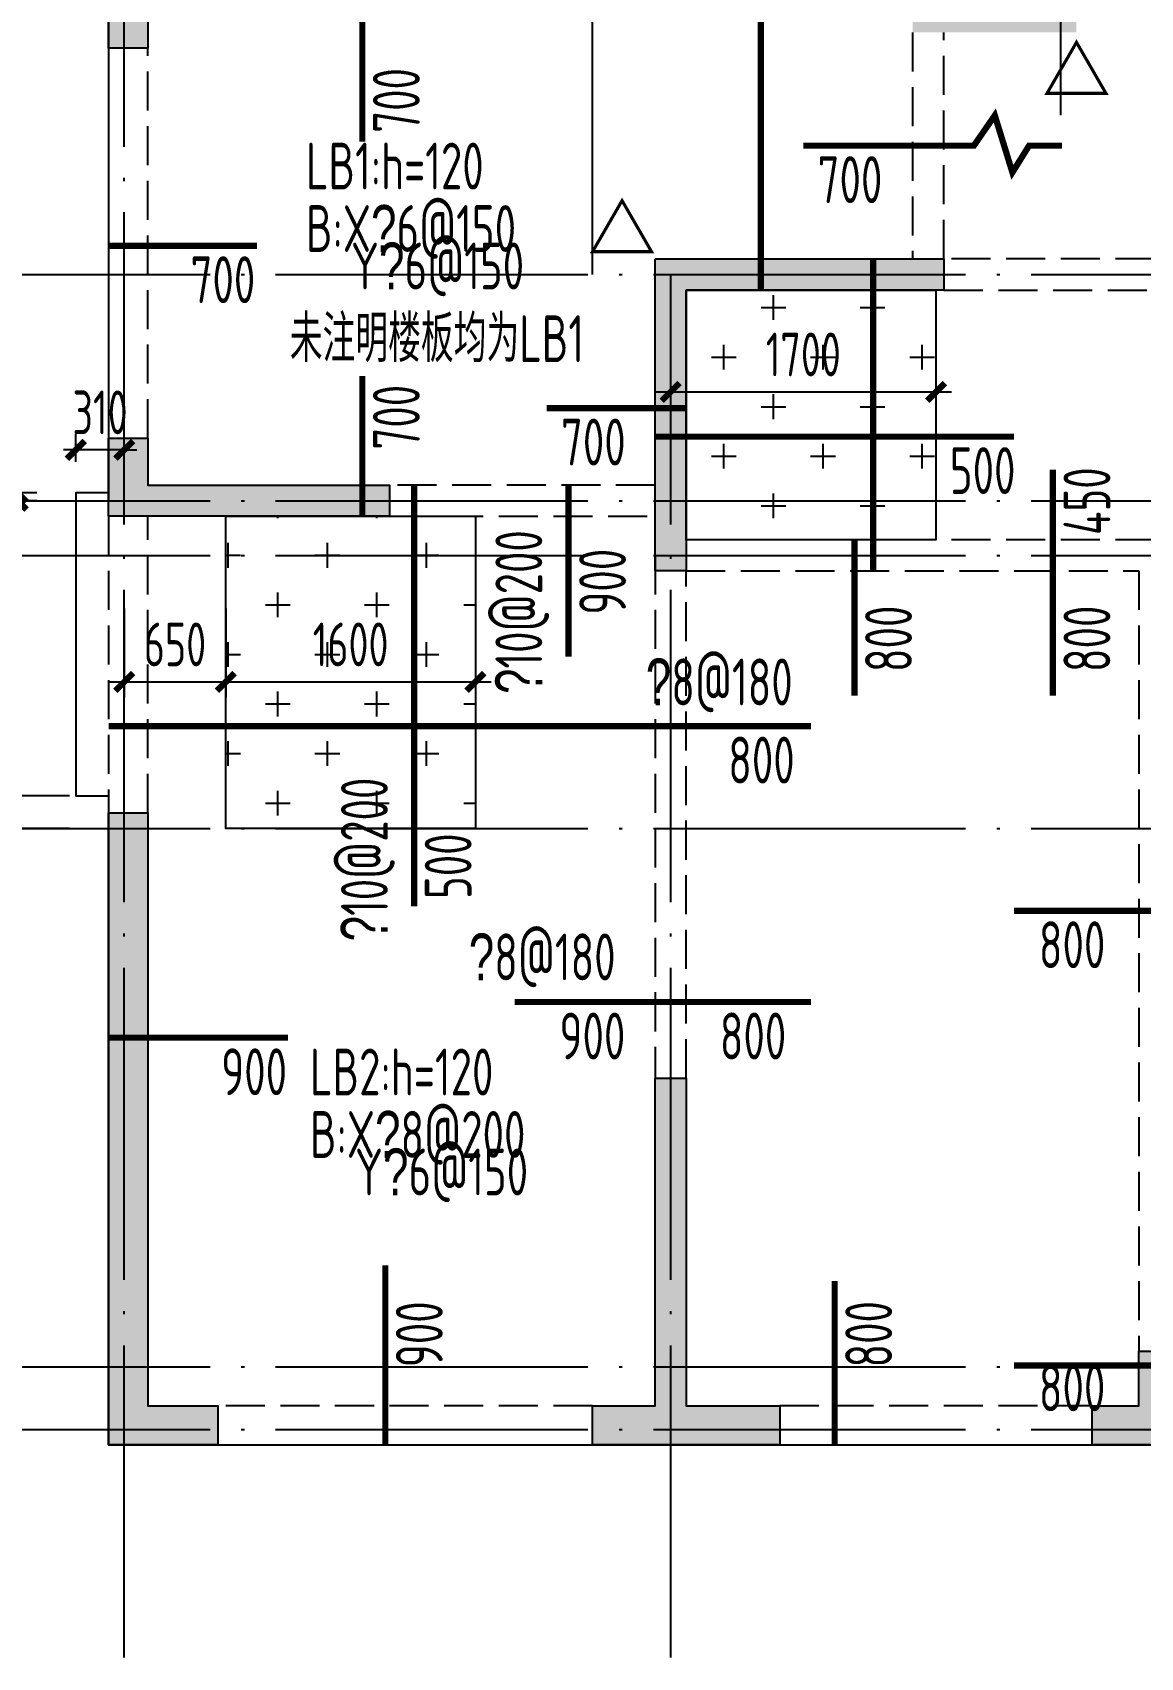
# Model space of a CAD drawing. Extents: x 154268 to 5133249, y -1832900 to 601179.
# Drawn here: x 268103 to 275201, y 580487 to 590899 of the extents above; entities that cross this region are included whole.
import ezdxf
from ezdxf.enums import TextEntityAlignment as Align

# ---------------------------------------------------------------- set-up
doc = ezdxf.new("R2010")
doc.units = 0
doc.header["$LTSCALE"] = 1000
doc.linetypes.add('DASH', pattern=[0.35, 0.25, -0.1])
doc.linetypes.add('DOTE', pattern=[2.42, 2, -0.2, 0.02, -0.2])
for name, color, linetype in [('A-ANNO-AXIS', 94, 'Continuous'), ('A-ANNO-DOTE', 15, 'DOTE'), ('DIM', 3, 'Continuous'), ('FLOOR_NUM', 7, 'Continuous'), ('HATCH', 254, 'Continuous'), ('S-BASE-SING-实线', 7, 'Continuous'), ('S-BEAM-实线', 4, 'Continuous'), ('S-FLOOR-UP-文字', 7, 'Continuous'), ('S-FLOOR-UP-标注', 3, 'Continuous'), ('S-FLOOR-UP-钢筋', 13, 'Continuous'), ('S-WALL-砼墙', 60, 'Continuous'), ('WCOL', 7, 'Continuous'), ('卫生间边线', 2, 'Continuous')]:
    doc.layers.add(name, color=color, linetype=linetype)
doc.styles.add('TSSD_Dimension', font='tssdeng.shx', dxfattribs={"width": 0.7, "bigfont": 'Hztxt.shx'})
doc.styles.add('TSSD_Label', font='tssdeng.shx', dxfattribs={"width": 0.7, "bigfont": 'hztxt.shx'})
doc.styles.add('tssd_rein', font='tssdeng.shx', dxfattribs={"width": 0.7, "bigfont": 'hztxt.shx'})
doc.dimstyles.get("Standard").update_dxf_attribs({"dimtxt": 300, "dimasz": 100, "dimexe": 100, "dimexo": 250, "dimgap": 100, "dimtad": 1, "dimdec": 0, "dimzin": 0, "dimdsep": 46, "dimtxsty": 'TSSD_Dimension', "dimblk": 'ARCHTICK', "dimblk1": 'ARCHTICK', "dimblk2": 'ARCHTICK', "dimcen": 0, "dimdle": 100, "dimclrt": 7, "dimadec": 0, "dimazin": 0, "dimtfac": 1, "dimtdec": 0, "dimtix": 1, "dimtmove": 2, "dimatfit": 3, "dimfxl": 1, "dimtolj": 1, "dimtzin": 0, "dimarcsym": 0})
doc.dimstyles.new('TSSD_100_100$0', dxfattribs={"dimtxt": 280, "dimasz": 80, "dimexe": 100, "dimexo": 250, "dimgap": 100, "dimtad": 1, "dimdec": 0, "dimzin": 0, "dimdsep": 46, "dimtxsty": 'TSSD_Dimension', "dimblk": 'ARCHTICK', "dimcen": 0, "dimdle": 100, "dimclrd": 3, "dimclre": 3, "dimclrt": 7, "dimadec": 0, "dimazin": 0, "dimtfac": 1, "dimtdec": 0, "dimtix": 1, "dimtmove": 2, "dimatfit": 3, "dimldrblk": 'ARCHTICK', "dimfxl": 100, "dimtolj": 1, "dimtzin": 0, "dimarcsym": 0})
pattern_1 = [(0, (-4095395.14, 1870566.54), (317.5, 317.5), [158.75, -476.25]), (90, (-4095315.76, 1870487.16), (-317.5, 317.5), [158.75, -476.25])]

# ---------------------------------------------------------------- blocks, each defined once
blk = doc.blocks.new('T4zw1')
at = {"layer": 'A-ANNO-DOTE'}
for p, q in [((1555857, -2354199), (1555857, -2338823)), ((1558857, -2345337), (1558857, -2338823)), ((1561857, -2344316), (1561857, -2338823)), ((1554406, -2345337), (1601542, -2345337)), ((1559357, -2354199), (1559357, -2345337)), ((1554406, -2346787), (1601542, -2346787)), ((1554406, -2347137), (1601542, -2347137)), ((1554406, -2348887), (1601542, -2348887)), ((1554406, -2352337), (1601542, -2352337)), ((1554406, -2352737), (1601542, -2352737))]:
    blk.add_line(p, q, dxfattribs=at)
blk = doc.blocks.new('*D4869')
at = {"layer": 'Defpoints', "color": 0, "transparency": 16777216}
for p in [(150, 2509), (1050, 2509), (1050, 2209)]:
    blk.add_point(p, dxfattribs=at)
at = {"layer": 'S-FLOOR-UP-标注', "color": 3, "transparency": 16777216, "insert": (832, 2291), "char_height": 300, "attachment_point": 5, "style": 'TSSD_Dimension'}
blk.add_mtext('\\A1;900', dxfattribs=at)
blk = doc.blocks.new('_None')
blk = doc.blocks.new('*D4870')
at = {"layer": 'Defpoints', "color": 0, "transparency": 16777216}
for p in [(1673, 1050), (1973, 1050), (1673, 150)]:
    blk.add_point(p, dxfattribs=at)
at = {"layer": 'S-FLOOR-UP-文字', "color": 3, "transparency": 16777216, "insert": (1890, 609), "char_height": 300, "attachment_point": 5, "rotation": 90, "style": 'TSSD_Dimension'}
blk.add_mtext('\\A1;900', dxfattribs=at)
blk = doc.blocks.new('*D4871')
at = {"layer": 'Defpoints', "color": 0, "transparency": 16777216}
for p in [(4551, 950), (4851, 950), (4551, 150)]:
    blk.add_point(p, dxfattribs=at)
at = {"layer": 'S-FLOOR-UP-标注', "color": 3, "transparency": 16777216, "insert": (4769, 609), "char_height": 300, "attachment_point": 5, "rotation": 90, "style": 'TSSD_Dimension'}
blk.add_mtext('\\A1;800', dxfattribs=at)
blk = doc.blocks.new('*D4873')
at = {"layer": 'Defpoints', "color": 0, "transparency": 16777216}
for p in [(150, 7583), (850, 7583), (850, 7283)]:
    blk.add_point(p, dxfattribs=at)
at = {"layer": 'S-FLOOR-UP-标注', "color": 3, "transparency": 16777216, "insert": (632, 7366), "char_height": 300, "attachment_point": 5, "style": 'TSSD_Dimension'}
blk.add_mtext('\\A1;700', dxfattribs=at)
blk = doc.blocks.new('*D4850')
at = {"layer": 'Defpoints', "color": 0, "transparency": 16777216}
for p in [(1525, 8950), (1525, 8250), (1825, 8250)]:
    blk.add_point(p, dxfattribs=at)
at = {"layer": 'S-FLOOR-UP-标注', "color": 3, "transparency": 16777216, "insert": (1743, 8515), "char_height": 300, "attachment_point": 5, "rotation": 90, "style": 'TSSD_Dimension'}
blk.add_mtext('\\A1;700', dxfattribs=at)
blk = doc.blocks.new('*D4851')
at = {"layer": 'Defpoints', "color": 0, "transparency": 16777216}
for p in [(1857, 3850), (2157, 3850), (1857, 3350)]:
    blk.add_point(p, dxfattribs=at)
at = {"layer": 'S-FLOOR-UP-标注', "color": 3, "transparency": 16777216, "insert": (2075, 3608), "char_height": 300, "attachment_point": 5, "rotation": 90, "style": 'TSSD_Dimension'}
blk.add_mtext('\\A1;500', dxfattribs=at)
blk = doc.blocks.new('*D4852')
at = {"layer": 'Defpoints', "color": 0, "transparency": 16777216}
for p in [(1525, 6750), (1825, 6750), (1525, 6050)]:
    blk.add_point(p, dxfattribs=at)
at = {"layer": 'S-FLOOR-UP-标注', "color": 3, "transparency": 16777216, "insert": (1743, 6485), "char_height": 300, "attachment_point": 5, "rotation": 90, "style": 'TSSD_Dimension'}
blk.add_mtext('\\A1;700', dxfattribs=at)
blk = doc.blocks.new('*D4853')
at = {"layer": 'Defpoints', "color": 0, "transparency": 16777216}
for p in [(2500, 2738), (3400, 2738), (2500, 2438)]:
    blk.add_point(p, dxfattribs=at)
at = {"layer": 'S-FLOOR-UP-标注', "color": 3, "transparency": 16777216, "insert": (2999, 2520), "char_height": 300, "attachment_point": 5, "style": 'TSSD_Dimension'}
blk.add_mtext('\\A1;900', dxfattribs=at)
blk = doc.blocks.new('*D4854')
at = {"layer": 'Defpoints', "color": 0, "transparency": 16777216}
for p in [(3600, 2738), (4400, 2738), (3600, 2438)]:
    blk.add_point(p, dxfattribs=at)
at = {"layer": 'S-FLOOR-UP-标注', "color": 3, "transparency": 16777216, "insert": (4028, 2520), "char_height": 300, "attachment_point": 5, "style": 'TSSD_Dimension'}
blk.add_mtext('\\A1;800', dxfattribs=at)
blk = doc.blocks.new('*D4856')
at = {"layer": 'Defpoints', "color": 0, "transparency": 16777216}
for p in [(5700, 3322), (6500, 3322), (6500, 3022)]:
    blk.add_point(p, dxfattribs=at)
at = {"layer": 'S-FLOOR-UP-标注', "color": 3, "transparency": 16777216, "insert": (6072, 3105), "char_height": 300, "attachment_point": 5, "style": 'TSSD_Dimension'}
blk.add_mtext('\\A1;800', dxfattribs=at)
blk = doc.blocks.new('*D4860')
at = {"layer": 'Defpoints', "color": 0, "transparency": 16777216}
for p in [(4350, 8225), (5050, 8225), (4350, 7925)]:
    blk.add_point(p, dxfattribs=at)
at = {"layer": 'S-FLOOR-UP-标注', "color": 3, "transparency": 16777216, "insert": (4649, 8007), "char_height": 300, "attachment_point": 5, "style": 'TSSD_Dimension'}
blk.add_mtext('\\A1;700', dxfattribs=at)
blk = doc.blocks.new('*D4959')
at = {"layer": 'Defpoints', "color": 0, "transparency": 16777216}
for p in [(5700, 484), (6500, 484), (6500, 184)]:
    blk.add_point(p, dxfattribs=at)
at = {"layer": 'S-FLOOR-UP-标注', "color": 3, "transparency": 16777216, "insert": (6072, 266), "char_height": 300, "attachment_point": 5, "style": 'TSSD_Dimension'}
blk.add_mtext('\\A1;800', dxfattribs=at)
blk = doc.blocks.new('*D4965')
at = {"layer": 'Defpoints', "color": 0, "transparency": 16777216}
for p in [(3600, 4506), (4400, 4506), (4400, 4206)]:
    blk.add_point(p, dxfattribs=at)
at = {"layer": 'S-FLOOR-UP-标注', "color": 3, "transparency": 16777216, "insert": (4082, 4288), "char_height": 300, "attachment_point": 5, "style": 'TSSD_Dimension'}
blk.add_mtext('\\A1;800', dxfattribs=at)
blk = doc.blocks.new('*D4966')
at = {"layer": 'Defpoints', "color": 0, "transparency": 16777216}
for p in [(2846, 5850), (3146, 5850), (2846, 4950)]:
    blk.add_point(p, dxfattribs=at)
at = {"layer": 'S-FLOOR-UP-标注', "color": 3, "transparency": 16777216, "insert": (3064, 5431), "char_height": 300, "attachment_point": 5, "rotation": 90, "style": 'TSSD_Dimension'}
blk.add_mtext('\\A1;900', dxfattribs=at)
blk = doc.blocks.new('*D4914')
at = {"layer": 'Defpoints', "color": 0, "transparency": 16777216}
for p in [(2706, 6544), (3406, 6544), (2706, 6244)]:
    blk.add_point(p, dxfattribs=at)
at = {"layer": 'S-FLOOR-UP-标注', "color": 3, "transparency": 16777216, "insert": (3005, 6326), "char_height": 300, "attachment_point": 5, "style": 'TSSD_Dimension'}
blk.add_mtext('\\A1;700', dxfattribs=at)
blk = doc.blocks.new('*D4916')
at = {"layer": 'Defpoints', "color": 0, "transparency": 16777216}
for p in [(5200, 6360), (5700, 6360), (5200, 6060)]:
    blk.add_point(p, dxfattribs=at)
at = {"layer": 'S-FLOOR-UP-标注', "color": 3, "transparency": 16777216, "insert": (5499, 6143), "char_height": 300, "attachment_point": 5, "style": 'TSSD_Dimension'}
blk.add_mtext('\\A1;500', dxfattribs=at)
blk = doc.blocks.new('*D4920')
at = {"layer": 'Defpoints', "color": 0, "transparency": 16777216}
for p in [(5949, 5500), (5949, 4700), (6249, 4700)]:
    blk.add_point(p, dxfattribs=at)
at = {"layer": 'S-FLOOR-UP-标注', "color": 3, "transparency": 16777216, "insert": (6167, 5065), "char_height": 300, "attachment_point": 5, "rotation": 90, "style": 'TSSD_Dimension'}
blk.add_mtext('\\A1;800', dxfattribs=at)
blk = doc.blocks.new('*D4921')
at = {"layer": 'Defpoints', "color": 0, "transparency": 16777216}
for p in [(5949, 6150), (5949, 5700), (6249, 5700)]:
    blk.add_point(p, dxfattribs=at)
at = {"layer": 'S-FLOOR-UP-标注', "color": 3, "transparency": 16777216, "insert": (6167, 5947), "char_height": 300, "attachment_point": 5, "rotation": 90, "style": 'TSSD_Dimension'}
blk.add_mtext('\\A1;450', dxfattribs=at)
blk = doc.blocks.new('*D4925')
at = {"layer": 'Defpoints', "color": 0, "transparency": 16777216}
for p in [(4679, 5500), (4679, 4700), (4979, 4700)]:
    blk.add_point(p, dxfattribs=at)
at = {"layer": 'S-FLOOR-UP-标注', "color": 3, "transparency": 16777216, "insert": (4896, 5065), "char_height": 300, "attachment_point": 5, "rotation": 90, "style": 'TSSD_Dimension'}
blk.add_mtext('\\A1;800', dxfattribs=at)
blk = doc.blocks.new('T4sbzpm1')
at = {"layer": 'S-BEAM-实线', "linetype": 'DASH'}
for p, q in [((5150, 9050), (5150, 7600)), ((5350, 7600), (5350, 9050)), ((0, 8950), (0, 6450)), ((250, 6450), (250, 8950)), ((8800, 7600), (5350, 7600)), ((5350, 7400), (8800, 7400)), ((3500, 6150), (1800, 6150)), ((0, 5950), (0, 4050)), ((250, 4050), (250, 5950)), ((1800, 5950), (3500, 5950)), ((8800, 5800), (3700, 5800)), ((3500, 5700), (3500, 2350)), ((3700, 5600), (6600, 5600)), ((3700, 2350), (3700, 5600)), ((6600, 5600), (6600, 600)), ((3100, 250), (700, 250)), ((6300, 250), (4300, 250)), ((700, 0), (3100, 0)), ((4300, 0), (6300, 0))]:
    blk.add_line(p, q, dxfattribs=at)
at = {"layer": 'S-WALL-砼墙'}
for points in [[(0, 12550), (1000, 12550), (1000, 12300), (250, 12300), (250, 8950), (0, 8950)], [(3500, 7600), (5350, 7600), (5350, 7400), (3700, 7400), (3700, 5600), (3500, 5600)], [(0, 6450), (250, 6450), (250, 6150), (1800, 6150), (1800, 5950), (0, 5950)], [(0, 4050), (250, 4050), (250, 250), (700, 250), (700, 0), (0, 0)], [(3500, 2350), (3700, 2350), (3700, 250), (4300, 250), (4300, 0), (3100, 0), (3100, 250), (3500, 250)], [(6300, 0), (6300, 250), (6600, 250), (6600, 600), (7100, 600), (7100, 400), (6800, 400), (6800, 0)]]:
    blk.add_lwpolyline(points, close=True, dxfattribs=at)
blk = doc.blocks.new('_ArchTick')
at = {"color": 0, "linetype": 'ByBlock', "const_width": 0.5}
blk.add_lwpolyline([(-0.71, -0.71), (0.71, 0.71)], dxfattribs=at)
blk = doc.blocks.new('*D377')
at = {"layer": 'Defpoints', "color": 0, "transparency": 16777216}
for p in [(5200, -5703), (3500, -5851), (5200, -5851)]:
    blk.add_point(p, dxfattribs=at)
at = {"layer": 'DIM', "color": 3, "lineweight": -2, "transparency": 16777216}
for p, q in [((3500, -5601), (3500, -5603)), ((5200, -5601), (5200, -5603)), ((3400, -5703), (5300, -5703))]:
    blk.add_line(p, q, dxfattribs=at)
at = {"layer": 'DIM', "color": 3, "lineweight": -2, "transparency": 16777216, "xscale": 80, "yscale": 80, "zscale": 80, "rotation": 180}
blk.add_blockref('_ArchTick', (3500, -5703), dxfattribs=at)
at = {"layer": 'DIM', "color": 3, "lineweight": -2, "transparency": 16777216, "xscale": 80, "yscale": 80, "zscale": 80}
blk.add_blockref('_ArchTick', (5200, -5703), dxfattribs=at)
at = {"layer": 'DIM', "color": 7, "transparency": 16777216, "insert": (4350, -5463), "char_height": 280, "attachment_point": 5, "style": 'TSSD_Dimension'}
blk.add_mtext('\\A1;1700', dxfattribs=at)
blk = doc.blocks.new('*D386')
at = {"layer": 'Defpoints', "color": 0, "transparency": 16777216}
for p in [(0, -6841), (650, -6841), (650, -7561)]:
    blk.add_point(p, dxfattribs=at)
at = {"layer": 'DIM', "color": 3, "lineweight": -2, "transparency": 16777216}
for p, q in [((0, -7091), (0, -7661)), ((650, -7091), (650, -7661)), ((-100, -7561), (750, -7561))]:
    blk.add_line(p, q, dxfattribs=at)
at = {"layer": 'DIM', "color": 3, "lineweight": -2, "transparency": 16777216, "xscale": 80, "yscale": 80, "zscale": 80, "rotation": 180}
blk.add_blockref('_ArchTick', (0, -7561), dxfattribs=at)
at = {"layer": 'DIM', "color": 3, "lineweight": -2, "transparency": 16777216, "xscale": 80, "yscale": 80, "zscale": 80}
blk.add_blockref('_ArchTick', (650, -7561), dxfattribs=at)
at = {"layer": 'DIM', "color": 7, "transparency": 16777216, "insert": (325, -7321), "char_height": 280, "attachment_point": 5, "style": 'TSSD_Dimension'}
blk.add_mtext('\\A1;650', dxfattribs=at)
blk = doc.blocks.new('*D387')
at = {"layer": 'Defpoints', "color": 0, "transparency": 16777216}
for p in [(650, -6841), (2250, -6841), (2250, -7561)]:
    blk.add_point(p, dxfattribs=at)
at = {"layer": 'DIM', "color": 3, "lineweight": -2, "transparency": 16777216}
for p, q in [((650, -7091), (650, -7661)), ((2250, -7091), (2250, -7661)), ((550, -7561), (2350, -7561))]:
    blk.add_line(p, q, dxfattribs=at)
at = {"layer": 'DIM', "color": 3, "lineweight": -2, "transparency": 16777216, "xscale": 80, "yscale": 80, "zscale": 80, "rotation": 180}
blk.add_blockref('_ArchTick', (650, -7561), dxfattribs=at)
at = {"layer": 'DIM', "color": 3, "lineweight": -2, "transparency": 16777216, "xscale": 80, "yscale": 80, "zscale": 80}
blk.add_blockref('_ArchTick', (2250, -7561), dxfattribs=at)
at = {"layer": 'DIM', "color": 7, "transparency": 16777216, "insert": (1450, -7321), "char_height": 280, "attachment_point": 5, "style": 'TSSD_Dimension'}
blk.add_mtext('\\A1;1600', dxfattribs=at)
blk = doc.blocks.new('*D4744')
at = {"layer": 'Defpoints', "color": 0, "transparency": 16777216}
for p in [(-652, 4160), (0, 4160), (0, 3950)]:
    blk.add_point(p, dxfattribs=at)
at = {"layer": 'DIM', "color": 3, "lineweight": -2, "transparency": 16777216}
for p, q in [((-652, 4160), (-652, 4240)), ((-250, 4160), (-752, 4160)), ((-652, 3950), (-652, 4160)), ((-250, 3950), (-752, 3950)), ((-652, 3950), (-652, 3870))]:
    blk.add_line(p, q, dxfattribs=at)
at = {"layer": 'DIM', "color": 3, "lineweight": -2, "transparency": 16777216, "xscale": 80, "yscale": 80, "zscale": 80}
for p, rotation in [((-652, 4160), 270), ((-652, 3950), 90)]:
    blk.add_blockref('_ArchTick', p, dxfattribs=dict(at, rotation=rotation))
at = {"layer": 'DIM', "color": 7, "transparency": 16777216, "insert": (-892, 4055), "char_height": 280, "attachment_point": 5, "rotation": 90, "style": 'TSSD_Dimension'}
blk.add_mtext('\\A1;210', dxfattribs=at)
blk = doc.blocks.new('*D4745')
at = {"layer": 'Defpoints', "color": 0, "transparency": 16777216}
for p in [(-583, 6050), (-210, 6100), (-210, 6050)]:
    blk.add_point(p, dxfattribs=at)
at = {"layer": 'DIM', "color": 3, "lineweight": -2, "transparency": 16777216}
for p, q in [((-583, 6100), (-583, 6180)), ((-460, 6100), (-683, 6100)), ((-460, 6050), (-683, 6050)), ((-583, 6100), (-583, 6050)), ((-583, 6050), (-583, 5970))]:
    blk.add_line(p, q, dxfattribs=at)
at = {"layer": 'DIM', "color": 3, "lineweight": -2, "transparency": 16777216, "xscale": 80, "yscale": 80, "zscale": 80}
for p, rotation in [((-583, 6100), 270), ((-583, 6050), 90)]:
    blk.add_blockref('_ArchTick', p, dxfattribs=dict(at, rotation=rotation))
at = {"layer": 'DIM', "color": 7, "transparency": 16777216, "insert": (-823, 6075), "char_height": 280, "attachment_point": 5, "rotation": 90, "style": 'TSSD_Dimension'}
blk.add_mtext('\\A1;50', dxfattribs=at)
blk = doc.blocks.new('*D4746')
at = {"layer": 'Defpoints', "color": 0, "transparency": 16777216}
for p in [(-210, 6376), (-210, 6050), (100, 6050)]:
    blk.add_point(p, dxfattribs=at)
at = {"layer": 'DIM', "color": 3, "lineweight": -2, "transparency": 16777216}
for p, q in [((-210, 6300), (-210, 6476)), ((100, 6300), (100, 6476)), ((-210, 6376), (-290, 6376)), ((100, 6376), (-210, 6376)), ((100, 6376), (180, 6376))]:
    blk.add_line(p, q, dxfattribs=at)
at = {"layer": 'DIM', "color": 3, "lineweight": -2, "transparency": 16777216, "xscale": 80, "yscale": 80, "zscale": 80}
blk.add_blockref('_ArchTick', (-210, 6376), dxfattribs=at)
at = {"layer": 'DIM', "color": 3, "lineweight": -2, "transparency": 16777216, "xscale": 80, "yscale": 80, "zscale": 80, "rotation": 180}
blk.add_blockref('_ArchTick', (100, 6376), dxfattribs=at)
at = {"layer": 'DIM', "color": 7, "transparency": 16777216, "insert": (-55, 6616), "char_height": 280, "attachment_point": 5, "style": 'TSSD_Dimension'}
blk.add_mtext('\\A1;310', dxfattribs=at)
blk = doc.blocks.new('T4sbzbj')
at = {"layer": 'S-FLOOR-UP-钢筋', "color": 1, "const_width": 40}
for points in [[(1525, 8250.1), (1525, 9899.9)], [(4078.6, 7300), (4078.6, 9899.9)], [(4350.1, 8225), (5442.7, 8225), (5576.7, 8418.7), (5689.4, 8053.4), (5796.2, 8225), (6007.5, 8225)], [(849.9, 7583.4), (-100, 7583.4)], [(4798.1, 7500), (4798.1, 5500)], [(1525, 6749.9), (1525, 5850)], [(2705.8, 6543.6), (3600, 6543.6)], [(3400, 6360.4), (5700, 6360.4)], [(5949.1, 4700.1), (5949.1, 6149.9)], [(1856.7, 6050), (1856.7, 3350.1)], [(2845.9, 6050), (2845.9, 4950.1)], [(4678.6, 4700.1), (4678.6, 5700)], [(4399.9, 4505.8), (-100, 4505.8)], [(7399.9, 3322.4), (5700.1, 3322.4)], [(2500.1, 2737.8), (4399.9, 2737.8)], [(1049.9, 2509.3), (-100, 2509.3)], [(1672.6, 1049.9), (1672.6, -100)], [(4550.8, 949.9), (4550.8, -100)], [(6700, 408.2), (5700.1, 408.2)]]:
    blk.add_lwpolyline(points, dxfattribs=at)
at = {"layer": 'S-WALL-砼墙', "linetype": 'Continuous', "const_width": 20}
for points in [[(6100, 8887), (5911.1, 8559.9), (6288.9, 8559.9)], [(3188.9, 7872.8), (3000, 7545.7), (3377.8, 7545.7)]]:
    blk.add_lwpolyline(points, close=True, dxfattribs=at)
at = {"layer": 'S-FLOOR-UP-文字', "color": 7, "width": 0.7}
for s, style, p in [('LB1:h=120', 'TSSD_Label', (1164, 7944.2)), ('B:X\ue53a6@150', 'TSSD_Label', (1164, 7544.2)), ('未注明楼板均为LB1', 'tssd_rein', (1060.5, 6838.1)), ('LB2:h=120', 'TSSD_Label', (1189.7, 2139.5)), ('B:X\ue53a8@200', 'TSSD_Label', (1189.7, 1739.5))]:
    blk.add_text(s, height=300, dxfattribs=dict(at, style=style)).set_placement(p)
at = {"layer": 'S-FLOOR-UP-文字', "color": 7, "style": 'TSSD_Label', "width": 0.7}
for s, p in [('Y\ue53a6@150', (1452, 7214)), ('\ue53a8@180', (3341.1, 4548.4)), ('\ue53a8@180', (2206.7, 2786.7)), ('Y\ue53a6@150', (1477.7, 1409.3))]:
    blk.add_text(s, height=300, dxfattribs=at).set_placement(p, align=Align.BOTTOM_LEFT)
for p in [(2767.6, 4711.3), (1778.4, 3126.2)]:
    blk.add_text('\ue53a10@200', height=300, rotation=90, dxfattribs=at).set_placement(p, align=Align.BOTTOM_LEFT)
at = {"layer": 'S-FLOOR-UP-文字', "color": 7}
dim = blk.add_linear_dim(base=(1972.6, 1049.9), p1=(1672.6, 150), p2=(1672.6, 1049.9), angle=270, dimstyle='Standard', override={"dimexe": 150, "dimexo": 120, "dimgap": 60, "dimblk1": 'None', "dimblk2": 'None', "dimsah": 1, "dimse1": 1, "dimse2": 1, "dimsd1": 1, "dimsd2": 1, "dimclrd": 256, "dimclre": 256, "dimclrt": 3}, dxfattribs=at)
dim.commit()
dim.dimension.update_dxf_attribs({"geometry": '*D4870', "text_midpoint": (1890.4, 609.4), "dimtype": 128})
at = {"layer": 'S-FLOOR-UP-标注'}
for base, p1, p2, angle, picture, middle in [((1825, 8250.1), (1525, 8950), (1525, 8250.1), 90, '*D4850', (1742.8, 8515.5)), ((849.9, 7283.4), (150, 7583.4), (849.9, 7583.4), 180, '*D4873', (632.5, 7365.5)), ((1825, 6749.9), (1525, 6050), (1525, 6749.9), 270, '*D4852', (1742.8, 6484.5)), ((6249.1, 5700), (5949.1, 6149.9), (5949.1, 5700), 90, '*D4921', (6166.9, 5946.9)), ((3145.9, 5850), (2845.9, 4950.1), (2845.9, 5850), 270, '*D4966', (3063.8, 5430.8)), ((4978.6, 4700.1), (4678.6, 5500), (4678.6, 4700.1), 90, '*D4925', (4896.4, 5065.5)), ((6249.1, 4700.1), (5949.1, 5500), (5949.1, 4700.1), 90, '*D4920', (6166.9, 5065.5)), ((4399.9, 4205.8), (3600, 4505.8), (4399.9, 4505.8), 180, '*D4965', (4082.5, 4287.9)), ((2156.7, 3850), (1856.7, 3350.1), (1856.7, 3850), 270, '*D4851', (2074.6, 3607.8)), ((6500, 3022.4), (5700.1, 3322.4), (6500, 3322.4), 180, '*D4856', (6071.7, 3104.6)), ((1049.9, 2209.3), (150, 2509.3), (1049.9, 2509.3), 180, '*D4869', (832.5, 2291.4)), ((4850.8, 949.9), (4550.8, 150), (4550.8, 949.9), 270, '*D4871', (4768.7, 609.4)), ((6500, 184.2), (5700.1, 484.2), (6500, 484.2), 180, '*D4959', (6071.7, 266.3))]:
    dim = blk.add_linear_dim(base=base, p1=p1, p2=p2, angle=angle, dimstyle='Standard', override={"dimexe": 150, "dimexo": 120, "dimgap": 60, "dimblk1": 'None', "dimblk2": 'None', "dimsah": 1, "dimse1": 1, "dimse2": 1, "dimsd1": 1, "dimsd2": 1, "dimclrd": 256, "dimclre": 256, "dimclrt": 3}, dxfattribs=at)
    dim.commit()
    dim.dimension.update_dxf_attribs({"geometry": picture, "text_midpoint": middle, "dimtype": 128})
for base, p1, p2, picture, middle in [((4350.1, 7925), (5050, 8225), (4350.1, 8225), '*D4860', (4649.4, 8007.2)), ((2705.8, 6243.6), (3405.7, 6543.6), (2705.8, 6543.6), '*D4914', (3005.1, 6325.8)), ((5200, 6060.4), (5700, 6360.4), (5200, 6360.4), '*D4916', (5499.3, 6142.6)), ((2500.1, 2437.8), (3400, 2737.8), (2500.1, 2737.8), '*D4853', (2999.4, 2519.9)), ((3600, 2437.8), (4399.9, 2737.8), (3600, 2737.8), '*D4854', (4028.3, 2519.9))]:
    dim = blk.add_linear_dim(base=base, p1=p1, p2=p2, dimstyle='Standard', override={"dimexe": 150, "dimexo": 120, "dimgap": 60, "dimblk1": 'None', "dimblk2": 'None', "dimsah": 1, "dimse1": 1, "dimse2": 1, "dimsd1": 1, "dimsd2": 1, "dimclrd": 256, "dimclre": 256, "dimclrt": 3}, dxfattribs=at)
    dim.commit()
    dim.dimension.update_dxf_attribs({"geometry": picture, "text_midpoint": middle, "dimtype": 128})
blk = doc.blocks.new('2t4wsj1')
at = {"layer": '卫生间边线'}
h = blk.add_hatch(dxfattribs=at)
h.set_pattern_fill('CROSS', color=253, scale=50)
h.set_pattern_definition(pattern_1)
h.paths.add_polyline_path([(3600, -5050), (5200, -5050), (5200, -6650), (3600, -6650)])
h = blk.add_hatch(dxfattribs=at)
h.set_pattern_fill('CROSS', color=253, scale=50)
h.set_pattern_definition(pattern_1)
h.paths.add_polyline_path([(650, -6500), (2250, -6500), (2250, -8500), (650, -8500)])
for points in [[(3600, -5050), (5200, -5050), (5200, -6650), (3600, -6650)], [(650, -6500), (2250, -6500), (2250, -8500), (650, -8500)]]:
    blk.add_lwpolyline(points, close=True, dxfattribs=at)
at = {"layer": 'DIM'}
for base, p1, p2, picture, middle in [((5200, -5703.1), (3500, -5851.1), (5200, -5851.1), '*D377', (4350, -5463.1)), ((650, -7560.7), (0, -6840.8), (650, -6840.8), '*D386', (325, -7320.7)), ((2250, -7560.7), (650, -6840.8), (2250, -6840.8), '*D387', (1450, -7320.7))]:
    dim = blk.add_linear_dim(base=base, p1=p1, p2=p2, dimstyle='TSSD_100_100$0', dxfattribs=at)
    dim.commit()
    dim.dimension.update_dxf_attribs({"geometry": picture, "text_midpoint": middle})
blk = doc.blocks.new('2T4bx')
at = {"color": 1}
for points in [[(0, 4050), (0, 4050), (0, 0), (6800, 0), (6800, 400), (9500, 400), (9500, 5600), (11100, 5600), (11100, 400), (13800, 400)], [(17100, 12550), (7450, 12550), (7450, 10450), (6200, 10450), (6200, 12550), (0, 12550), (0, 6050)], [(0, 5950), (0, 5950), (0, 6100), (-210, 6100), (-210, 4160), (0, 4160), (0, 4050), (0, 4050)]]:
    blk.add_lwpolyline(points, dxfattribs=at)
at = {"layer": 'DIM'}
dim = blk.add_linear_dim(base=(-210, 6376), p1=(100, 6050), p2=(-210, 6050), dimstyle='TSSD_100_100$0', dxfattribs=at)
dim.commit()
dim.dimension.update_dxf_attribs({"geometry": '*D4746', "text_midpoint": (-55, 6616)})
for base, p1, p2, picture, middle in [((-582.6, 6050), (-210, 6100), (-210, 6050), '*D4745', (-822.6, 6075)), ((-651.6, 4160), (0, 3950), (0, 4160), '*D4744', (-891.6, 4055))]:
    dim = blk.add_linear_dim(base=base, p1=p1, p2=p2, angle=90, dimstyle='TSSD_100_100$0', dxfattribs=at)
    dim.commit()
    dim.dimension.update_dxf_attribs({"geometry": picture, "text_midpoint": middle})

msp = doc.modelspace()

# ---------------------------------------------------------------- hatches: boundary and pattern name
at = {"layer": 'HATCH'}
h = msp.add_hatch(dxfattribs=at)
h.set_pattern_fill('ARMORED', color=256, scale=30, style=0)
h.set_pattern_definition([(50, (-2974177.58, 2523296.48), (215.178055, -18.8256405), [22.5, -247.5]), (355, (-2974177.58, 2523296.48), (-41.6254, 225.65764), [18, -198]), (100.4514, (-2974159.64, 2523294.9), (173.552815, 206.831863), [19.122057, -210.342634]), (46.1842, (-2974177.58, 2523356.48), (320.172315, -49.655704), [33.75, -371.25]), (96.6356, (-2974150.9, 2523352.34), (280.398812, 292.23536), [28.683086, -315.5139]), (351.1842, (-2974177.58, 2523356.48), (280.398584, 292.23558), [27, -297]), (21, (-2974147.58, 2523341.48), (179.072116, -120.785667), [22.5, -247.5]), (326, (-2974147.58, 2523341.48), (72.9946, 217.545014), [18, -198]), (71.4514, (-2974132.65, 2523331.41), (252.066789, 96.759149), [19.122057, -210.342634]), (37.5, (-2974177.576, 2523296.48), (3.6479566, 99.8681561), [0, -195.6, 0, -201, 0, -198.75]), (7.5, (-2974177.58, 2523296.48), (78.9208612, 118.3235136), [0, -114.6, 0, -191.1, 0, -75.75]), (327.5, (-2974244.476, 2523296.48), (160.1467309, -6.7664615), [0, -75, 0, -234, 0, -310.5]), (317.5, (-2974274.48, 2523296.48), (174.955851, 30.0314947), [0, -97.5, 0, -155.4, 0, -220.5]), (45, (-2974177.58, 2523296.48), (-106.066017, 106.066017), [])])
h.paths.add_polyline_path([(294590.8, 581849.3), (294590.8, 582049.3), (294290.8, 582049.3), (294290.8, 582449.3), (293790.8, 582449.3), (293790.8, 582249.3), (294090.8, 582249.3), (294090.8, 581849.3)])
h.paths.add_polyline_path([(297290.8, 584349.3), (297090.8, 584349.3), (297090.8, 582049.3), (296590.8, 582049.3), (296590.8, 581849.3), (297890.8, 581849.3), (297890.8, 582049.3), (297290.8, 582049.3)])
h.paths.add_polyline_path([(297690.8, 589249.3), (297690.8, 589449.3), (297090.8, 589449.3), (297090.8, 587449.3), (297290.8, 587449.3), (297290.8, 589249.3)])
h.paths.add_polyline_path([(297840.8, 594199.3), (297840.8, 594399.3), (297090.8, 594399.3), (297090.8, 591599.3), (295740.8, 591599.3), (295740.8, 591399.3), (297090.8, 591399.3), (297090.8, 590699.3), (297290.8, 590699.3), (297290.8, 591399.3), (298690.8, 591399.3), (298690.8, 591599.3), (297290.8, 591599.3), (297290.8, 594199.3)])
h.paths.add_polyline_path([(302790.8, 594399.3), (301990.8, 594399.3), (301990.8, 591399.3), (302190.8, 591399.3), (302190.8, 591899.3), (302690.8, 591899.3), (302690.8, 592099.3), (302190.8, 592099.3), (302190.8, 594199.3), (302790.8, 594199.3)])
h.paths.add_polyline_path([(306740.8, 594399.3), (305940.8, 594399.3), (305940.8, 594199.3), (306540.8, 594199.3), (306540.8, 592099.3), (306140.8, 592099.3), (306140.8, 591899.3), (306740.8, 591899.3)])
h.paths.add_polyline_path([(305390.8, 589249.3), (305390.8, 589449.3), (301990.8, 589449.3), (301990.8, 589249.3), (303790.8, 589249.3), (303790.8, 588899.3), (303990.8, 588899.3), (303990.8, 589249.3)])
h.paths.add_polyline_path([(299890.8, 581849.3), (299890.8, 582049.3), (300190.8, 582049.3), (300190.8, 582449.3), (300690.8, 582449.3), (300690.8, 582249.3), (300390.8, 582249.3), (300390.8, 581849.3)])
h.paths.add_polyline_path([(302490.8, 582249.3), (302490.8, 582449.3), (302890.8, 582449.3), (302890.8, 584349.3), (303090.8, 584349.3), (303090.8, 582249.3)])
h.paths.add_polyline_path([(305290.8, 582249.3), (305290.8, 582449.3), (304890.8, 582449.3), (304890.8, 584349.3), (304690.8, 584349.3), (304690.8, 582249.3)])
h.paths.add_polyline_path([(302390.8, 587449.3), (302390.8, 587649.3), (303190.8, 587649.3), (303190.8, 587449.3), (303090.8, 587449.3), (303090.8, 586649.3), (302890.8, 586649.3), (302890.8, 587449.3)])
h.paths.add_polyline_path([(305390.8, 587449.3), (305390.8, 587649.3), (304590.8, 587649.3), (304590.8, 587449.3), (304690.8, 587449.3), (304690.8, 586649.3), (304890.8, 586649.3), (304890.8, 587449.3)])
h.paths.add_polyline_path([(307890.8, 581849.3), (307890.8, 582099.3), (307590.8, 582099.3), (307590.8, 582449.3), (307090.8, 582449.3), (307090.8, 582249.3), (307390.8, 582249.3), (307390.8, 581849.3)])
h.paths.add_polyline_path([(310690.8, 584199.3), (310490.8, 584199.3), (310490.8, 582099.3), (309890.8, 582099.3), (309890.8, 581849.3), (311090.8, 581849.3), (311090.8, 582099.3), (310690.8, 582099.3)])
h.paths.add_polyline_path([(310690.8, 589449.3), (308840.8, 589449.3), (308840.8, 589249.3), (310490.8, 589249.3), (310490.8, 587449.3), (310690.8, 587449.3)])
h.paths.add_polyline_path([(308690.8, 594149.3), (308690.8, 594399.3), (307990.8, 594399.3), (307990.8, 590899.3), (309040.8, 590899.3), (309040.8, 591099.3), (308190.8, 591099.3), (308190.8, 594149.3)])
h.paths.add_polyline_path([(311690.8, 594149.3), (311690.8, 594399.3), (310490.8, 594399.3), (310490.8, 594149.3), (310990.8, 594149.3), (310990.8, 592499.3), (311190.8, 592499.3), (311190.8, 594149.3)])
h.paths.add_polyline_path([(314190.8, 594399.3), (313190.8, 594399.3), (313190.8, 594149.3), (313940.8, 594149.3), (313940.8, 590799.3), (314190.8, 590799.3)])
h.paths.add_polyline_path([(314190.8, 588299.3), (313940.8, 588299.3), (313940.8, 587999.3), (312390.8, 587999.3), (312390.8, 587799.3), (314190.8, 587799.3)])
h.paths.add_polyline_path([(314190.8, 585899.3), (313940.8, 585899.3), (313940.8, 582099.3), (313490.8, 582099.3), (313490.8, 581849.3), (314190.8, 581849.3)])
h.paths.add_polyline_path([(291290.8, 584949.3), (291490.8, 584949.3), (291490.8, 582449.3), (291990.8, 582449.3), (291990.8, 582249.3), (290790.8, 582249.3), (290790.8, 582449.3), (291290.8, 582449.3)])
h.paths.add_polyline_path([(290490.8, 591399.3), (290490.8, 591599.3), (292290.8, 591599.3), (292290.8, 591399.3), (291490.8, 591399.3), (291490.8, 587999.3), (291290.8, 587999.3), (291290.8, 591399.3)])
h.paths.add_polyline_path([(288190.8, 581849.3), (288190.8, 582049.3), (288490.8, 582049.3), (288490.8, 582449.3), (288990.8, 582449.3), (288990.8, 582249.3), (288690.8, 582249.3), (288690.8, 581849.3)])
h.paths.add_polyline_path([(285490.8, 584349.3), (285690.8, 584349.3), (285690.8, 582049.3), (286190.8, 582049.3), (286190.8, 581849.3), (284890.8, 581849.3), (284890.8, 582049.3), (285490.8, 582049.3)])
h.paths.add_polyline_path([(285090.8, 589249.3), (285090.8, 589449.3), (285690.8, 589449.3), (285690.8, 587449.3), (285490.8, 587449.3), (285490.8, 589249.3)])
h.paths.add_polyline_path([(284940.8, 594199.3), (284940.8, 594399.3), (285690.8, 594399.3), (285690.8, 591599.3), (287040.8, 591599.3), (287040.8, 591399.3), (285690.8, 591399.3), (285690.8, 590699.3), (285490.8, 590699.3), (285490.8, 591399.3), (284090.8, 591399.3), (284090.8, 591599.3), (285490.8, 591599.3), (285490.8, 594199.3)])
h.paths.add_polyline_path([(279990.8, 594399.3), (280790.8, 594399.3), (280790.8, 591399.3), (280590.8, 591399.3), (280590.8, 591899.3), (280090.8, 591899.3), (280090.8, 592099.3), (280590.8, 592099.3), (280590.8, 594199.3), (279990.8, 594199.3)])
h.paths.add_polyline_path([(276040.8, 594399.3), (276840.8, 594399.3), (276840.8, 594199.3), (276240.8, 594199.3), (276240.8, 592099.3), (276640.8, 592099.3), (276640.8, 591899.3), (276040.8, 591899.3)])
h.paths.add_polyline_path([(277390.8, 589249.3), (277390.8, 589449.3), (280790.8, 589449.3), (280790.8, 589249.3), (278990.8, 589249.3), (278990.8, 588899.3), (278790.8, 588899.3), (278790.8, 589249.3)])
h.paths.add_polyline_path([(282890.8, 581849.3), (282890.8, 582049.3), (282590.8, 582049.3), (282590.8, 582449.3), (282090.8, 582449.3), (282090.8, 582249.3), (282390.8, 582249.3), (282390.8, 581849.3)])
h.paths.add_polyline_path([(280290.8, 582249.3), (280290.8, 582449.3), (279890.8, 582449.3), (279890.8, 584349.3), (279690.8, 584349.3), (279690.8, 582249.3)])
h.paths.add_polyline_path([(277490.8, 582249.3), (277490.8, 582449.3), (277890.8, 582449.3), (277890.8, 584349.3), (278090.8, 584349.3), (278090.8, 582249.3)])
h.paths.add_polyline_path([(280390.8, 587449.3), (280390.8, 587649.3), (279590.8, 587649.3), (279590.8, 587449.3), (279690.8, 587449.3), (279690.8, 586649.3), (279890.8, 586649.3), (279890.8, 587449.3)])
h.paths.add_polyline_path([(277390.8, 587449.3), (277390.8, 587649.3), (278190.8, 587649.3), (278190.8, 587449.3), (278090.8, 587449.3), (278090.8, 586649.3), (277890.8, 586649.3), (277890.8, 587449.3)])
h.paths.add_polyline_path([(274890.8, 581849.3), (274890.8, 582099.3), (275190.8, 582099.3), (275190.8, 582449.3), (275690.8, 582449.3), (275690.8, 582249.3), (275390.8, 582249.3), (275390.8, 581849.3)])
h.paths.add_polyline_path([(272090.8, 584199.3), (272290.8, 584199.3), (272290.8, 582099.3), (272890.8, 582099.3), (272890.8, 581849.3), (271690.8, 581849.3), (271690.8, 582099.3), (272090.8, 582099.3)])
h.paths.add_polyline_path([(272090.8, 589449.3), (273940.8, 589449.3), (273940.8, 589249.3), (272290.8, 589249.3), (272290.8, 587449.3), (272090.8, 587449.3)])
h.paths.add_polyline_path([(274090.8, 594149.3), (274090.8, 594399.3), (274790.8, 594399.3), (274790.8, 590899.3), (273740.8, 590899.3), (273740.8, 591099.3), (274590.8, 591099.3), (274590.8, 594149.3)])
h.paths.add_polyline_path([(271090.8, 594149.3), (271090.8, 594399.3), (272290.8, 594399.3), (272290.8, 594149.3), (271790.8, 594149.3), (271790.8, 592499.3), (271590.8, 592499.3), (271590.8, 594149.3)])
h.paths.add_polyline_path([(268590.8, 594399.3), (269590.8, 594399.3), (269590.8, 594149.3), (268840.8, 594149.3), (268840.8, 590799.3), (268590.8, 590799.3)])
h.paths.add_polyline_path([(268590.8, 588299.3), (268840.8, 588299.3), (268840.8, 587999.3), (270390.8, 587999.3), (270390.8, 587799.3), (268590.8, 587799.3)])
h.paths.add_polyline_path([(268590.8, 585899.3), (268840.8, 585899.3), (268840.8, 582099.3), (269290.8, 582099.3), (269290.8, 581849.3), (268590.8, 581849.3)])

# ---------------------------------------------------------------- block references
at = {"layer": 'A-ANNO-AXIS'}
msp.add_blockref('T4zw1', (-1287165.7, 2934686.2), dxfattribs=at)
at = {"layer": 'FLOOR_NUM'}
msp.add_blockref('T4sbzbj', (268690.8, 581949.3), dxfattribs=at)
at = {"layer": 'S-BASE-SING-实线', "color": 3}
msp.add_blockref('2T4bx', (268590.8, 581849.3), dxfattribs=at)
at = {"layer": 'S-WALL-砼墙'}
msp.add_blockref('T4sbzpm1', (268590.8, 581849.3), dxfattribs=at)
at = {"layer": 'WCOL'}
msp.add_blockref('2t4wsj1', (268690.8, 594299.3), dxfattribs=at)

doc.saveas('drawing.dxf')
